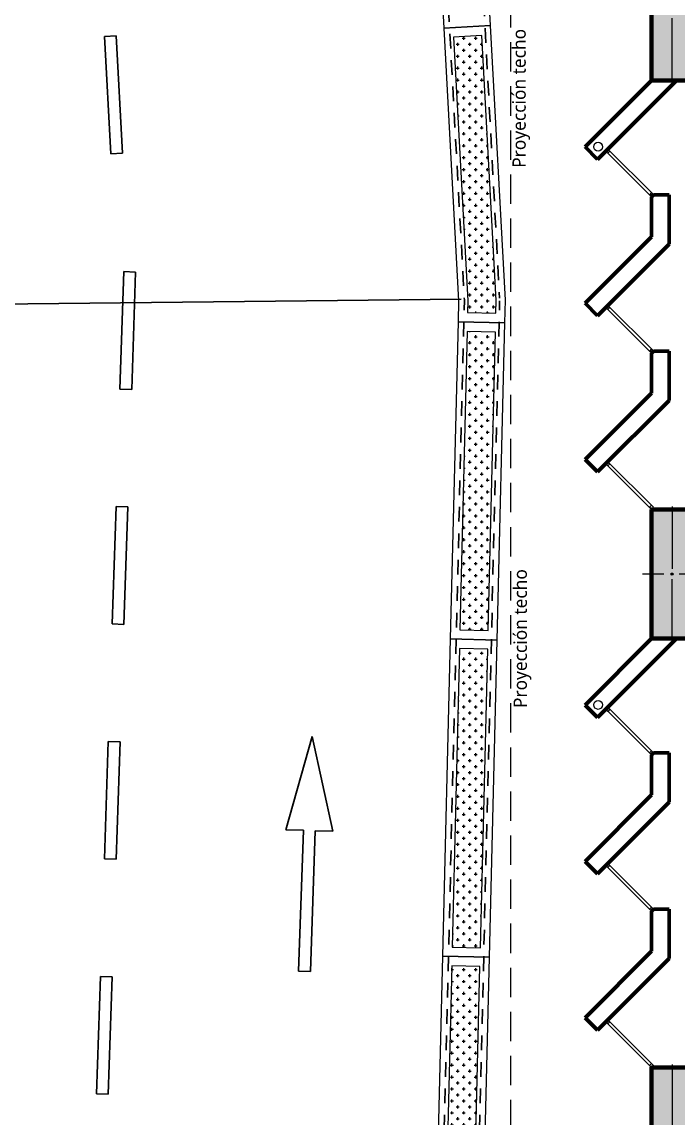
# Model space of a CAD drawing. Header units: metres. Extents: x 28 to 148, y 23 to 113.
# Drawn here: x 38.83 to 44.42, y 74.72 to 84.05 of the extents above; entities that cross this region are included whole.
import ezdxf

# ---------------------------------------------------------------- set-up
doc = ezdxf.new("R2010")
doc.units = ezdxf.units.M
doc.linetypes.add('HIDDEN2', pattern=[0.1875, 0.125, -0.0625])
doc.linetypes.add('RAYITAS2', pattern=[0.1875, 0.125, -0.0625])
doc.layers.add('CELOSIA', color=40, linetype='Continuous')
doc.layers.add('Separador de bike pintado', color=8, linetype='Continuous')
for name, color, linetype, lineweight in [('COLUMNAS 50', 32, 'Continuous', 70), ('GRAFO 02', 7, 'Continuous', 20), ('I.S. CANALETAS', 12, 'Continuous', 0), ('JARDINERA', 7, 'Continuous', 5), ('letras sr', 7, 'Continuous', 5), ('Muros el', 144, 'Continuous', 60), ('Structural - Bearing_Pen_No__20', 1, 'Continuous', 0), ('Vanos', 140, 'Continuous', 5)]:
    doc.layers.add(name, color=color, linetype=linetype, lineweight=lineweight)
doc.layers.add('Terreno & Paisaje - Terrenos_Pen_No__169', color=7, linetype='Continuous', lineweight=13, true_color=0x68b353)
doc.styles.add('Generales', font='trebuc.ttf', dxfattribs={"height": 0.1})
pattern_1 = [(0, (25.86699, 22.798446), (0.0508, 0.0508), [0.0254, -0.0762]), (90, (25.87969, 22.785746), (-0.0508, 0.0508), [0.0254, -0.0762])]

# ---------------------------------------------------------------- blocks, each defined once
blk = doc.blocks.new('Columna tipo 3')
at = {"true_color": 0x939598}
h = blk.add_hatch(color=252, dxfattribs=at)
h.dxf.hatch_style = 1
h.paths.add_polyline_path([(-235.0847, 45.074), (-235.7847, 45.074), (-235.7847, 43.524), (-235.5347, 43.524), (-235.5347, 44.724), (-235.0847, 44.724)])
h.paths.add_polyline_path([(-235.6684, 44.899, -1), (-235.651, 44.899, -1)], flags=16)
at = {"layer": 'COLUMNAS 50', "linetype": 'Continuous'}
blk.add_lwpolyline([(-235.7847, 45.074), (-235.7847, 43.524), (-235.5347, 43.524), (-235.5347, 44.724), (-235.0847, 44.724), (-235.0847, 45.074)], close=True, dxfattribs=at)
at = {"layer": 'Structural - Bearing_Pen_No__20', "linetype": 'Continuous'}
for p, q in [((-235.6597, 44.969), (-235.6597, 45.149)), ((-235.7047, 44.899), (-235.8847, 44.899)), ((-235.0847, 44.899), (-235.6147, 44.899)), ((-235.6597, 44.829), (-235.6597, 44.649))]:
    blk.add_line(p, q, dxfattribs=at)
blk.add_circle((-235.6597, 44.899), 0.00871, dxfattribs=at)
blk.add_point((-235.6597, 44.899), dxfattribs=at)
blk = doc.blocks.new('Columna 1.10 x0.30')
at = {"true_color": 0xc7c8ca}
h = blk.add_hatch(color=9, dxfattribs=at)
h.dxf.hatch_style = 1
h.paths.add_polyline_path([(-234.8493, 113.8066), (-235.9493, 113.8066), (-235.9493, 113.4566), (-234.8493, 113.4566)])
h.paths.add_polyline_path([(-235.3906, 113.6316, -1), (-235.408, 113.6316, -1)], flags=16)
at = {"layer": 'COLUMNAS 50', "color": 1, "linetype": 'Continuous', "lineweight": 5}
for p, q in [((-235.3993, 113.8732), (-235.3993, 113.6932)), ((-235.9743, 113.6316), (-235.4443, 113.6316)), ((-234.8243, 113.6316), (-235.3543, 113.6316)), ((-235.3993, 113.5616), (-235.3993, 113.3816))]:
    blk.add_line(p, q, dxfattribs=at)
at = {"layer": 'COLUMNAS 50', "linetype": 'Continuous'}
blk.add_lwpolyline([(-235.9493, 113.4566), (-234.8493, 113.4566), (-234.8493, 113.8066), (-235.9493, 113.8066)], close=True, dxfattribs=at)
at = {"layer": 'COLUMNAS 50', "color": 1, "linetype": 'Continuous', "lineweight": 5}
blk.add_circle((-235.3993, 113.6316), 0.00871, dxfattribs=at)
blk.add_point((-235.3993, 113.6316), dxfattribs=at)
blk = doc.blocks.new('Columna tipo T')
at = {"true_color": 0x939598}
h = blk.add_hatch(color=252, dxfattribs=at)
h.dxf.hatch_style = 1
h.paths.add_polyline_path([(-221.2597, 44.724), (-220.8347, 44.724), (-220.8347, 45.074), (-221.9347, 45.074), (-221.9347, 44.724), (-221.5097, 44.724), (-221.5097, 43.524), (-221.2597, 43.524)])
h.paths.add_polyline_path([(-221.3934, 44.899, -1), (-221.3759, 44.899, -1)], flags=16)
at = {"layer": 'COLUMNAS 50', "linetype": 'Continuous'}
blk.add_lwpolyline([(-221.2597, 43.524), (-221.5097, 43.524), (-221.5097, 44.724), (-221.9347, 44.724), (-221.9347, 45.074), (-220.8347, 45.074), (-220.8347, 44.724), (-221.2597, 44.724)], close=True, dxfattribs=at)
at = {"layer": 'Structural - Bearing_Pen_No__20', "linetype": 'Continuous'}
for p, q in [((-221.3847, 44.969), (-221.3847, 45.149)), ((-221.9597, 44.899), (-221.4297, 44.899)), ((-220.8097, 44.899), (-221.3397, 44.899)), ((-221.3847, 44.649), (-221.3847, 44.829))]:
    blk.add_line(p, q, dxfattribs=at)
blk.add_circle((-221.3847, 44.899), 0.00871, dxfattribs=at)
blk.add_point((-221.3847, 44.899), dxfattribs=at)
blk = doc.blocks.new('*U663')
at = {"layer": 'CELOSIA', "linetype": 'Continuous', "lineweight": 5}
blk.add_lwpolyline([(0.0415, -0.019), (0.0415, 0.019), (-0.0415, 0.019), (-0.0415, -0.019)], close=True, dxfattribs=at)
blk = doc.blocks.new('*U664')
at = {"layer": 'JARDINERA', "color": 0, "linetype": 'ByBlock', "lineweight": -2, "transparency": 16777216}
blk.add_blockref('*U663', (76.5891, 45.3875), dxfattribs=at)
for p, rotation in [((76.592, 45.1989), 1.781249999999372), ((76.6008, 45.0104), 3.562499999999107), ((76.6155, 44.8223), 5.343749999998571), ((76.636, 44.6348), 7.124999999998289), ((76.6623, 44.448), 8.906249999998062), ((76.6944, 44.262), 10.68749999999765), ((76.7323, 44.0772), 12.46874999999767), ((76.7759, 43.8937), 14.24999999999767), ((76.8251, 43.7115), 16.03124999999725), ((76.8801, 43.5311), 17.81249999999682), ((76.9406, 43.3524), 19.5937499999964), ((77.0066, 43.1756), 21.37499999999596), ((77.0781, 43.001), 23.15624999999575), ((77.155, 42.8287), 24.93749999999532), ((77.2372, 42.6589), 26.7187499999949), ((77.3246, 42.4917), 28.49999999999469), ((77.4172, 42.3274), 30.28124999999467), ((77.5149, 42.1659), 32.06249999999465), ((77.6175, 42.0076), 33.84374999999465), ((77.725, 41.8526), 35.62499999999464), ((77.8373, 41.701), 37.40624999999461), ((77.9542, 41.5529), 39.1874999999946), ((78.0757, 41.4085), 40.96874999999457), ((78.2016, 41.268), 42.74999999999457), ((78.3318, 41.1315), 44.53124999999456), ((78.4662, 40.9991), 46.31249999999454), ((78.6047, 40.8709), 48.09374999999454), ((78.747, 40.7471), 49.87499999999451), ((78.8932, 40.6278), 51.65624999999451), ((79.043, 40.5131), 53.43749999999449), ((79.1962, 40.4031), 55.21874999999449), ((79.3528, 40.2979), 56.99999999999446), ((79.5127, 40.1976), 58.78124999999444), ((79.6755, 40.1023), 60.56249999999444), ((79.8412, 40.0122), 62.34374999999444), ((80.0097, 39.9272), 64.1249999999942), ((80.1807, 39.8475), 65.90624999999399), ((80.3541, 39.7732), 67.68749999999397)]:
    blk.add_blockref('*U663', p, dxfattribs=dict(at, rotation=rotation))

msp = doc.modelspace()

# ---------------------------------------------------------------- hatches: boundary and pattern name
at = {"layer": 'Terreno & Paisaje - Terrenos_Pen_No__169', "linetype": 'Continuous'}
h = msp.add_hatch(dxfattribs=at)
h.set_pattern_fill('CROSS', color=256, scale=0.008)
h.set_pattern_definition(pattern_1)
h.paths.add_polyline_path([(42.5062, 83.9215), (42.6282, 81.6771), (42.6258, 81.5764), (42.8657, 81.5705), (42.8684, 81.6807), (42.7458, 83.9345)])
h = msp.add_hatch(dxfattribs=at)
h.set_pattern_fill('CROSS', color=256, scale=0.008)
h.set_pattern_definition(pattern_1)
h.paths.add_polyline_path([(42.6219, 81.4164), (42.5603, 78.8772), (42.8002, 78.8713), (42.8618, 81.4106)])
h = msp.add_hatch(dxfattribs=at)
h.set_pattern_fill('CROSS', color=256, scale=0.008)
h.set_pattern_definition(pattern_1)
h.paths.add_polyline_path([(42.5564, 78.7172), (42.4947, 76.178), (42.7347, 76.1721), (42.7963, 78.7114)])
h = msp.add_hatch(dxfattribs=at)
h.set_pattern_fill('CROSS', color=256, scale=0.008)
h.set_pattern_definition(pattern_1)
h.paths.add_polyline_path([(42.4908, 76.018), (42.4268, 73.3788), (42.6667, 73.373), (42.7308, 76.0122)])

# ---------------------------------------------------------------- linework, layer by layer
at = {"color": 251, "linetype": 'HIDDEN2', "true_color": 0x636466}
for p, q in [((42.4606, 89.8396), (42.8974, 81.7004)), ((42.1812, 89.3418), (42.5978, 81.6841))]:
    msp.add_line(p, q, dxfattribs=at)
at = {"color": 251, "linetype": 'HIDDEN2', "lineweight": -3, "true_color": 0x636466}
for p, q in [((42.1922, 64.952), (42.5978, 81.6841)), ((42.4923, 64.952), (42.8977, 81.6768))]:
    msp.add_line(p, q, dxfattribs=at)
at = {"layer": 'GRAFO 02'}
for points in [[(42.2753, 86.693), (42.4219, 83.997), (42.8213, 84.0187), (42.6747, 86.7148)], [(42.4219, 83.997), (42.5482, 81.6759), (42.5439, 81.4983), (42.9438, 81.4886), (42.9485, 81.6819), (42.8213, 84.0187)], [(42.5062, 83.9215), (42.6282, 81.6771), (42.6258, 81.5764), (42.8657, 81.5705), (42.8684, 81.6807), (42.7458, 83.9345)], [(42.5439, 81.4983), (42.4783, 78.7991), (42.8782, 78.7894), (42.9438, 81.4886)], [(42.6219, 81.4164), (42.5603, 78.8772), (42.8002, 78.8713), (42.8618, 81.4106)], [(42.4783, 78.7991), (42.4128, 76.0999), (42.8127, 76.0902), (42.8782, 78.7894)], [(42.5564, 78.7172), (42.4947, 76.178), (42.7347, 76.1721), (42.7963, 78.7114)], [(42.4128, 76.0999), (42.3449, 73.3007), (42.7447, 73.291), (42.8127, 76.0902)], [(42.4908, 76.018), (42.4268, 73.3788), (42.6667, 73.373), (42.7308, 76.0122)]]:
    msp.add_lwpolyline(points, close=True, dxfattribs=at)
at = {"layer": 'I.S. CANALETAS'}
for centre in [(43.7366, 82.988), (43.7366, 82.988), (43.7366, 78.238)]:
    msp.add_circle(centre, 0.0375, dxfattribs=at)
at = {"layer": 'Muros el', "ltscale": 0.05}
for p, q in [((44.191, 82.562), (44.2087, 82.5797)), ((44.2087, 82.5797), (44.341, 82.5797)), ((44.191, 81.232), (44.2087, 81.2497)), ((44.2087, 81.2497), (44.341, 81.2497)), ((44.341, 80.8298), (44.341, 81.2497)), ((44.191, 77.812), (44.2087, 77.8297)), ((44.2087, 77.8297), (44.341, 77.8297)), ((44.191, 76.482), (44.2087, 76.4997)), ((44.2087, 76.4997), (44.341, 76.4997)), ((44.341, 76.0798), (44.341, 76.4997))]:
    msp.add_line(p, q, dxfattribs=at)
for points in [[(44.191, 83.552), (43.6253, 82.9863)], [(43.7314, 82.8802), (44.4031, 83.552)], [(43.6253, 82.9863), (43.7314, 82.8802)], [(44.191, 82.2219), (44.191, 82.562)], [(44.341, 82.392), (44.341, 82.5797)], [(44.341, 82.1598), (44.341, 82.392)], [(44.191, 82.2219), (43.6253, 81.6562)], [(43.7314, 81.5502), (44.341, 82.1598)], [(43.6253, 81.6562), (43.7314, 81.5502)], [(44.191, 81.232), (44.191, 80.8919)], [(44.191, 80.8919), (43.6253, 80.3262)], [(43.7314, 80.2202), (44.341, 80.8298)], [(43.6253, 80.3262), (43.7314, 80.2202)], [(44.191, 78.802), (43.6253, 78.2363)], [(43.7314, 78.1302), (44.4031, 78.802)], [(43.6253, 78.2363), (43.7314, 78.1302)], [(44.191, 77.4719), (44.191, 77.812)], [(44.341, 77.4098), (44.341, 77.8297)], [(44.191, 77.4719), (43.6253, 76.9062)], [(43.7314, 76.8002), (44.341, 77.4098)], [(43.6253, 76.9062), (43.7314, 76.8002)], [(44.191, 76.482), (44.191, 76.1419)], [(44.191, 76.1419), (43.6253, 75.5762)], [(43.7314, 75.4702), (44.341, 76.0798)], [(43.6253, 75.5762), (43.7314, 75.4702)]]:
    msp.add_lwpolyline(points, dxfattribs=at)
at = {"layer": 'Separador de bike pintado'}
for p, q in [((39.6323, 83.9327), (39.5325, 83.9273)), ((39.5325, 83.9273), (39.5864, 82.9287)), ((39.6323, 83.9327), (39.6862, 82.9341)), ((39.5864, 82.9287), (39.6862, 82.9341)), ((39.699, 81.9251), (39.6658, 80.9256)), ((39.7989, 81.9217), (39.699, 81.9251)), ((39.7989, 81.9217), (39.7657, 80.9223)), ((42.5714, 81.6904), (36.7422, 81.63)), ((42.5714, 81.6904), (36.7422, 81.63)), ((39.6658, 80.9256), (39.7657, 80.9223)), ((39.6325, 79.9262), (39.5993, 78.9267)), ((39.7325, 79.9228), (39.6325, 79.9262)), ((39.7325, 79.9228), (39.6993, 78.9234)), ((39.5993, 78.9267), (39.6993, 78.9234)), ((39.5661, 77.9273), (39.5329, 76.9278)), ((39.6661, 77.924), (39.5661, 77.9273)), ((39.6661, 77.924), (39.6329, 76.9245)), ((41.0769, 77.1763), (41.3033, 77.9692)), ((41.3033, 77.9692), (41.4767, 77.163)), ((41.2268, 77.1713), (41.0769, 77.1763)), ((41.187, 75.972), (41.2268, 77.1713)), ((41.2869, 75.9687), (41.3267, 77.168)), ((41.4767, 77.163), (41.3267, 77.168)), ((39.5329, 76.9278), (39.6329, 76.9245)), ((39.4997, 75.9284), (39.4665, 74.9289)), ((39.5997, 75.9251), (39.4997, 75.9284)), ((41.187, 75.972), (41.2869, 75.9687)), ((39.5997, 75.9251), (39.5664, 74.9256)), ((39.4665, 74.9289), (39.5664, 74.9256))]:
    msp.add_line(p, q, dxfattribs=at)
at = {"layer": 'Vanos', "color": 1, "linetype": 'RAYITAS2', "lineweight": 5, "ltscale": 2}
msp.add_line((42.991, 84.252), (42.991, 64.952), dxfattribs=at)
at = {"layer": 'Vanos', "color": 7, "linetype": 'Continuous'}
for p, q in [((43.8198, 82.9686), (43.8021, 82.9509)), ((44.191, 82.562), (43.8021, 82.9509)), ((43.8021, 82.9509), (43.8198, 82.9332)), ((43.8374, 82.9509), (43.8198, 82.9686)), ((43.8374, 82.9509), (43.8198, 82.9332)), ((44.191, 82.5974), (43.8374, 82.9509)), ((44.191, 82.5974), (44.1733, 82.5797)), ((44.1733, 82.5797), (44.191, 82.562)), ((44.2087, 82.5797), (44.191, 82.5974)), ((43.8198, 81.6386), (43.8021, 81.6209)), ((44.191, 81.232), (43.8021, 81.6209)), ((43.8021, 81.6209), (43.8198, 81.6032)), ((43.8374, 81.6209), (43.8198, 81.6386)), ((43.8374, 81.6209), (43.8198, 81.6032)), ((44.191, 81.2673), (43.8374, 81.6209)), ((44.191, 81.2673), (44.1733, 81.2497)), ((44.1733, 81.2497), (44.191, 81.232)), ((44.2087, 81.2497), (44.191, 81.2673)), ((43.8198, 80.3085), (43.8021, 80.2909)), ((44.191, 79.902), (43.8021, 80.2909)), ((43.8021, 80.2909), (43.8198, 80.2732)), ((43.8374, 80.2909), (43.8198, 80.3085)), ((43.8374, 80.2909), (43.8198, 80.2732)), ((44.191, 79.9373), (43.8374, 80.2909)), ((44.191, 79.9373), (44.1733, 79.9196)), ((44.1733, 79.9196), (44.191, 79.902)), ((44.2087, 79.9196), (44.191, 79.9373)), ((44.2087, 79.9196), (44.191, 79.902)), ((43.8198, 78.2186), (43.8021, 78.2009)), ((44.191, 77.812), (43.8021, 78.2009)), ((43.8021, 78.2009), (43.8198, 78.1832)), ((43.8374, 78.2009), (43.8198, 78.2186)), ((43.8374, 78.2009), (43.8198, 78.1832)), ((44.191, 77.8474), (43.8374, 78.2009)), ((44.191, 77.8474), (44.1733, 77.8297)), ((44.1733, 77.8297), (44.191, 77.812)), ((44.2087, 77.8297), (44.191, 77.8474)), ((43.8198, 76.8886), (43.8021, 76.8709)), ((44.191, 76.482), (43.8021, 76.8709)), ((43.8021, 76.8709), (43.8198, 76.8532)), ((43.8374, 76.8709), (43.8198, 76.8886)), ((43.8374, 76.8709), (43.8198, 76.8532)), ((44.191, 76.5173), (43.8374, 76.8709)), ((44.191, 76.5173), (44.1733, 76.4997)), ((44.1733, 76.4997), (44.191, 76.482)), ((44.2087, 76.4997), (44.191, 76.5173)), ((43.8198, 75.5585), (43.8021, 75.5409)), ((43.8374, 75.5409), (43.8198, 75.5585)), ((44.191, 75.152), (43.8021, 75.5409)), ((43.8021, 75.5409), (43.8198, 75.5232)), ((43.8374, 75.5409), (43.8198, 75.5232)), ((44.191, 75.1873), (43.8374, 75.5409)), ((44.191, 75.1873), (44.1733, 75.1696)), ((44.2087, 75.1696), (44.191, 75.1873)), ((44.1733, 75.1696), (44.191, 75.152)), ((44.2087, 75.1696), (44.191, 75.152))]:
    msp.add_line(p, q, dxfattribs=at)

# ---------------------------------------------------------------- block references
at = {"layer": 'COLUMNAS 50', "xscale": -1, "rotation": 90}
msp.add_blockref('Columna tipo 3', (89.265, -151.5327), dxfattribs=at)
at = {"layer": 'COLUMNAS 50', "rotation": 270}
msp.add_blockref('Columna 1.10 x0.30', (-69.2656, -156.0474), dxfattribs=at)
at = {"layer": 'COLUMNAS 50', "color": 9, "true_color": 0xc7c8ca, "xscale": -1, "rotation": 90}
msp.add_blockref('Columna tipo T', (89.265, -146.7827), dxfattribs=at)
at = {"layer": 'JARDINERA', "color": 6, "lineweight": 90, "rotation": 9.312679798857268}
msp.add_blockref('*U664', (-25.7029, 32.1155), dxfattribs=at)

# ---------------------------------------------------------------- texts
at = {"layer": 'letras sr', "char_height": 0.13, "attachment_point": 1, "rotation": 90, "style": 'Generales'}
for insert in [(43.0071, 82.8088), (43.0171, 78.2116)]:
    msp.add_mtext('{\\H0.86957x;Proyección techo} ', dxfattribs=dict(at, insert=insert))

doc.saveas('drawing.dxf')
